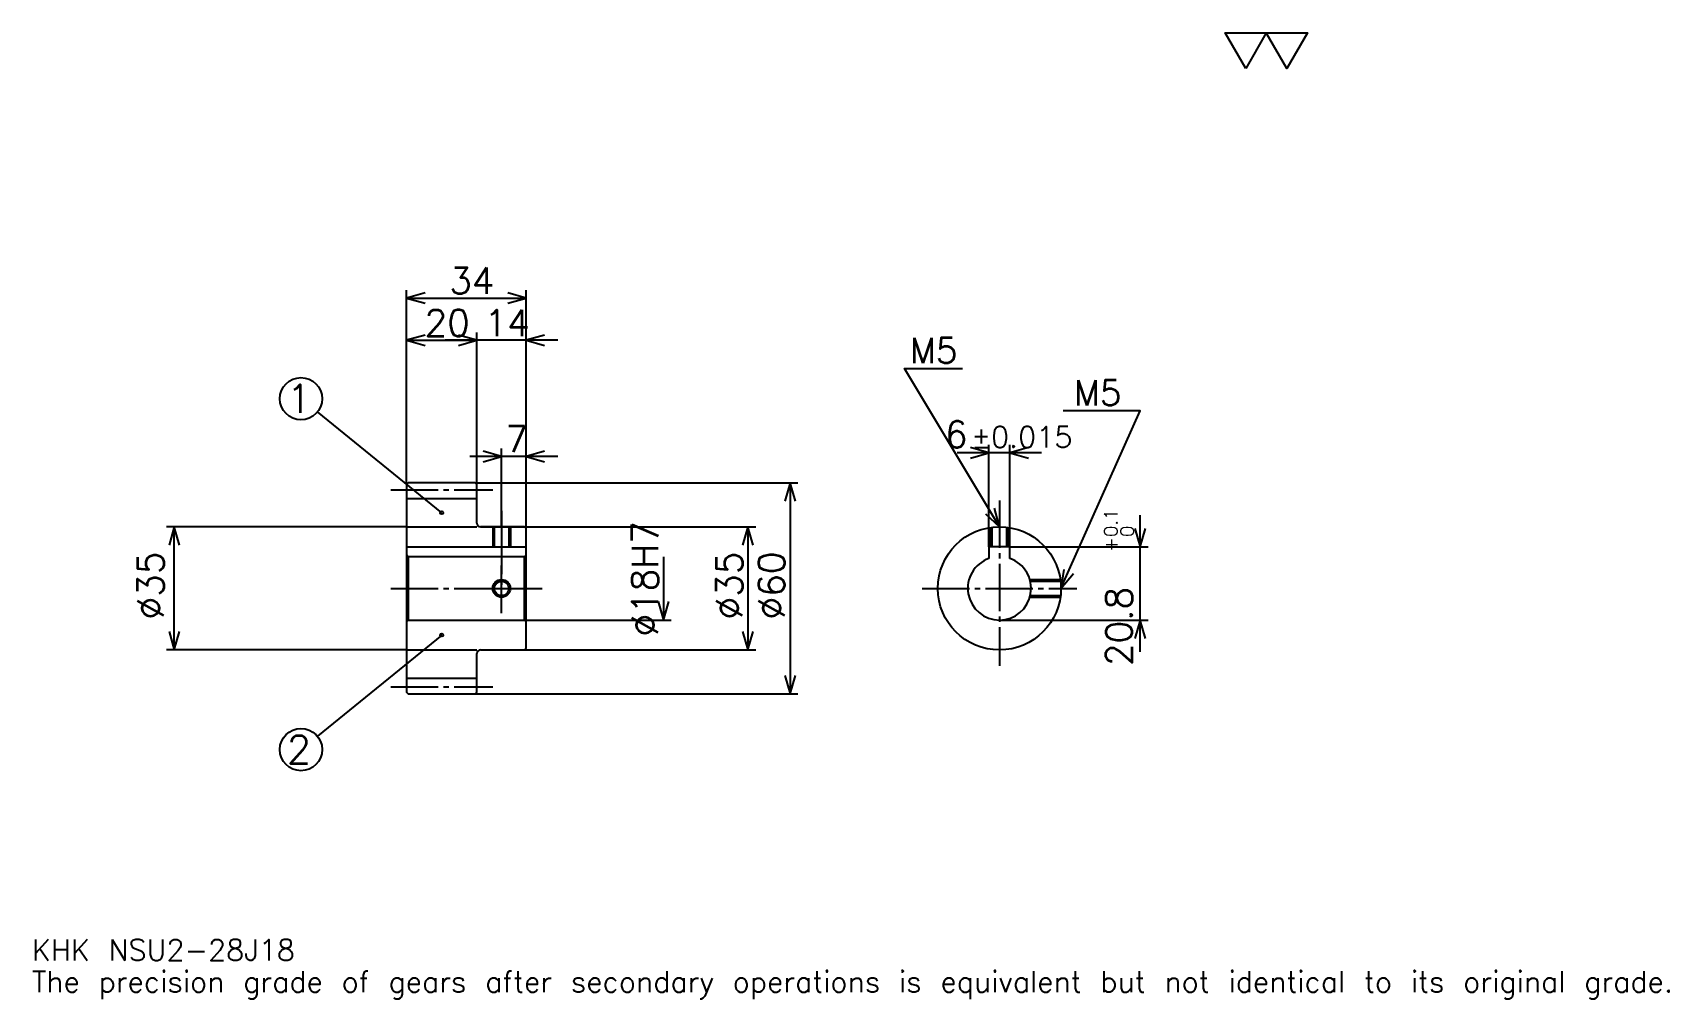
# Model space of a CAD drawing. Extents: x 15 to 480, y 6 to 280.
import ezdxf

# ---------------------------------------------------------------- set-up
doc = ezdxf.new("R2010")
doc.units = 0
doc.linetypes.add('DASHDOT', pattern=[18, 13.5, -1.5, 1.5, -1.5])
doc.layers.get('0').update_dxf_attribs({"linetype": 'CONTINUOUS'})
doc.layers.add('DASHDOT', color=6, linetype='DASHDOT')
doc.styles.add('KANJI', font='TXT', dxfattribs={"bigfont": 'BIGFONT'})

msp = doc.modelspace()

# ---------------------------------------------------------------- linework, layer by layer
at = {"color": 5}
for p, q in [((121.5, 152.25), (121.5, 207)), ((121.5, 204.75), (155.5, 204.75)), ((155.5, 152.25), (155.5, 207)), ((121.5, 192.75), (141.5, 192.75)), ((164.5, 192.75), (132.5, 192.75)), ((141.5, 152.25), (141.5, 195)), ((131.5, 143.75), (96.162384, 172.373474)), ((287, 134.050003), (287, 163)), ((293, 134.050003), (293, 163)), ((164.5, 159.75), (139.5, 159.75)), ((148.5, 152.25), (148.5, 162)), ((302, 160.75), (278, 160.75)), ((121.5, 151.75), (121.5, 152.25)), ((141, 152.25), (155.5, 152.25)), ((141.5, 151.75), (141.5, 152.25)), ((148.5, 139.75), (148.5, 152.25)), ((148.5, 139.75), (148.5, 152.25)), ((155.5, 152.25), (232.75, 152.25)), ((155.5, 139.25), (155.5, 152.25)), ((230.5, 152.25), (230.5, 92.25)), ((121.5, 139.75), (53.25, 139.75)), ((55.5, 104.75), (55.5, 139.75)), ((142.5, 139.75), (155.5, 139.75)), ((155.5, 139.75), (220.75, 139.75)), ((218.5, 139.75), (218.5, 104.75)), ((330, 104.25), (330, 143.050003)), ((194.5, 131.25), (194.5, 113.25)), ((293, 134.050003), (332.25, 134.050003)), ((155.5, 113.25), (196.75, 113.25)), ((290, 113.25), (332.25, 113.25)), ((131.5, 109), (96.153839, 80.237061)), ((121.5, 104.75), (53.25, 104.75)), ((142.5, 104.75), (155.5, 104.75)), ((155.5, 104.75), (220.75, 104.75)), ((141, 92.25), (155.5, 92.25)), ((155.5, 92.25), (232.75, 92.25))]:
    msp.add_line(p, q, dxfattribs=at)
at = {"color": 4}
for p, q in [((121.5, 147.75), (141.5, 147.75)), ((121.5, 139.75), (141.5, 139.75)), ((121.5, 134.050003), (155.5, 134.050003)), ((122, 131.25), (122, 113.25)), ((155, 131.25), (155.5, 131.75)), ((155, 113.25), (155.5, 112.75)), ((121.5, 104.75), (141.5, 104.75)), ((121.5, 96.75), (141.5, 96.75))]:
    msp.add_line(p, q, dxfattribs=at)
at = {"color": 7}
msp.add_lwpolyline([(360, 270), (354.149994, 280.140015), (377.549988, 280.140015), (371.700012, 270), (365.850006, 280.140015), (360, 270)], dxfattribs=at)
at = {"color": 5}
for points in [[(126.75, 206.25), (121.5, 204.75), (126.75, 203.25)], [(150.25, 203.25), (155.5, 204.75), (150.25, 206.25)], [(126.75, 194.25), (121.5, 192.75), (126.75, 191.25)], [(136.25, 191.25), (141.5, 192.75), (136.25, 194.25)], [(136.25, 191.25), (141.5, 192.75), (136.25, 194.25)], [(160.75, 194.25), (155.5, 192.75), (160.75, 191.25)], [(290, 139.75), (263, 184.75), (279.5, 184.75)], [(307.5, 122.25), (330, 172.75), (308.100006, 172.75)], [(143.25, 158.25), (148.5, 159.75), (143.25, 161.25)], [(160.75, 161.25), (155.5, 159.75), (160.75, 158.25)], [(281.75, 159.25), (287, 160.75), (281.75, 162.25)], [(298.25, 162.25), (293, 160.75), (298.25, 159.25)], [(232, 147), (230.5, 152.25), (229, 147)], [(286.012665, 143.480103), (290, 139.75), (288.585144, 145.02359)], [(57, 134.5), (55.5, 139.75), (54, 134.5)], [(220, 134.5), (218.5, 139.75), (217, 134.5)], [(328.5, 139.300003), (330, 134.050003), (331.5, 139.300003)], [(308.266479, 127.656013), (307.5, 122.25), (311.006775, 126.435081)], [(193, 118.5), (194.5, 113.25), (196, 118.5)], [(331.5, 108), (330, 113.25), (328.5, 108)], [(54, 110), (55.5, 104.75), (57, 110)], [(217, 110), (218.5, 104.75), (220, 110)], [(229, 97.5), (230.5, 92.25), (232, 97.5)]]:
    msp.add_lwpolyline(points, dxfattribs=at)
at = {"color": 4}
for points in [[(141.5, 140.75), (141.5, 151.75), (141, 152.25), (122, 152.25), (121.5, 151.75), (121.5, 112.75)], [(142.5, 104.75), (155, 104.75), (155.5, 105.25), (155.5, 139.25), (155, 139.75), (142.5, 139.75)], [(146, 139.75), (146, 134.050003)], [(146.434998, 139.75), (146.434998, 134.050003)], [(150.565002, 139.75), (150.565002, 134.050003)], [(151, 139.75), (151, 134.050003)], [(287.5, 134.050003), (287.5, 139.570511)], [(287.934998, 134.050003), (287.934998, 139.627731)], [(292.065002, 134.050003), (292.065002, 139.627731)], [(292.5, 134.050003), (292.5, 139.570511)], [(121.5, 112.75), (122, 113.25), (155, 113.25), (155, 131.25), (122, 131.25), (121.5, 131.75)], [(293, 130.735275), (293, 134.050003), (287, 134.050003), (287, 130.735275)], [(298.645813, 124.75), (307.320496, 124.75)], [(298.759888, 124.315002), (307.377747, 124.315002)], [(298.645813, 119.75), (307.320496, 119.75)], [(298.759888, 120.184998), (307.377747, 120.184998)], [(121.5, 112.75), (121.5, 92.75), (122, 92.25), (141, 92.25), (141.5, 92.75), (141.5, 103.75)]]:
    msp.add_lwpolyline(points, dxfattribs=at)
at = {"color": 5}
for centre, radius in [((91.5, 176.149994), 6), ((131.5, 143.75), 0.45), ((131.5, 109), 0.45), ((91.5, 76.449997), 6)]:
    msp.add_circle(centre, radius, dxfattribs=at)
at = {"color": 4}
for centre, radius in [((290, 122.25), 17.5), ((148.5, 122.25), 2.065)]:
    msp.add_circle(centre, radius, dxfattribs=at)
at = {"color": 7}
msp.add_circle((148.5, 122.25), 2.5, dxfattribs=at)
at = {"color": 4}
for centre, radius, start, end in [((142.5, 140.75), 1, 180, 270), ((290, 122.25), 9, 109.47122094, 70.52877906), ((142.5, 103.75), 1, 90, 180)]:
    msp.add_arc(centre, radius, start, end, dxfattribs=at)
at = {"layer": 'DASHDOT', "color": 7}
for p, q in [((117, 150.25), (146, 150.25)), ((290, 147.25), (290, 100.25)), ((148.5, 139.75), (148.5, 122.25)), ((117, 122.25), (160, 122.25)), ((268, 122.25), (312, 122.25)), ((117, 94.25), (146, 94.25))]:
    msp.add_line(p, q, dxfattribs=at)
for points in [[(148.5, 144.25), (148.5, 129.550003)], [(148.5, 115.25), (148.5, 129.25)], [(141.5, 122.25), (155.5, 122.25)]]:
    msp.add_lwpolyline(points, dxfattribs=at)

# ---------------------------------------------------------------- texts
at = {"color": 7, "style": 'KANJI'}
for s, height, p in [('34', 7.5, (133.625, 205.949997)), ('20', 7.5, (126.625, 193.949997)), ('14', 7.5, (143.625, 193.949997)), ('M5', 7.2, (264.5, 186.25)), ('M5', 7.2, (311.100006, 174.25)), ('1', 8, (87.5, 172.149994)), ('7', 7.5, (149.5625, 160.949997)), ('6', 7.5, (274.518494, 162.25)), ('%%p0.015', 6, (281.942596, 162.25)), ('2', 8, (87.5, 72.449997)), ('KHK NSU2-28J18', 6, (15, 16.5)), ('The precision grade of gears after secondary operations is equivalent but not identical to its original grade.', 6, (15, 7.5))]:
    msp.add_text(s, height=height, dxfattribs=at).set_placement(p)
for s, height, p in [('%%c18H7', 7.5, (193, 108.5625)), ('0.1', 3.75, (323.549988, 136.847778)), ('0', 3.75, (328.200012, 136.847778)), ('+', 3.75, (323.549988, 132.647781)), ('%%c35', 7.5, (52.5, 113.4375)), ('%%c35', 7.5, (217, 113.4375)), ('%%c60', 7.5, (229, 113.4375)), ('20.8', 7.5, (327.75, 100.184814))]:
    msp.add_text(s, height=height, rotation=90, dxfattribs=at).set_placement(p)

doc.saveas('drawing.dxf')
